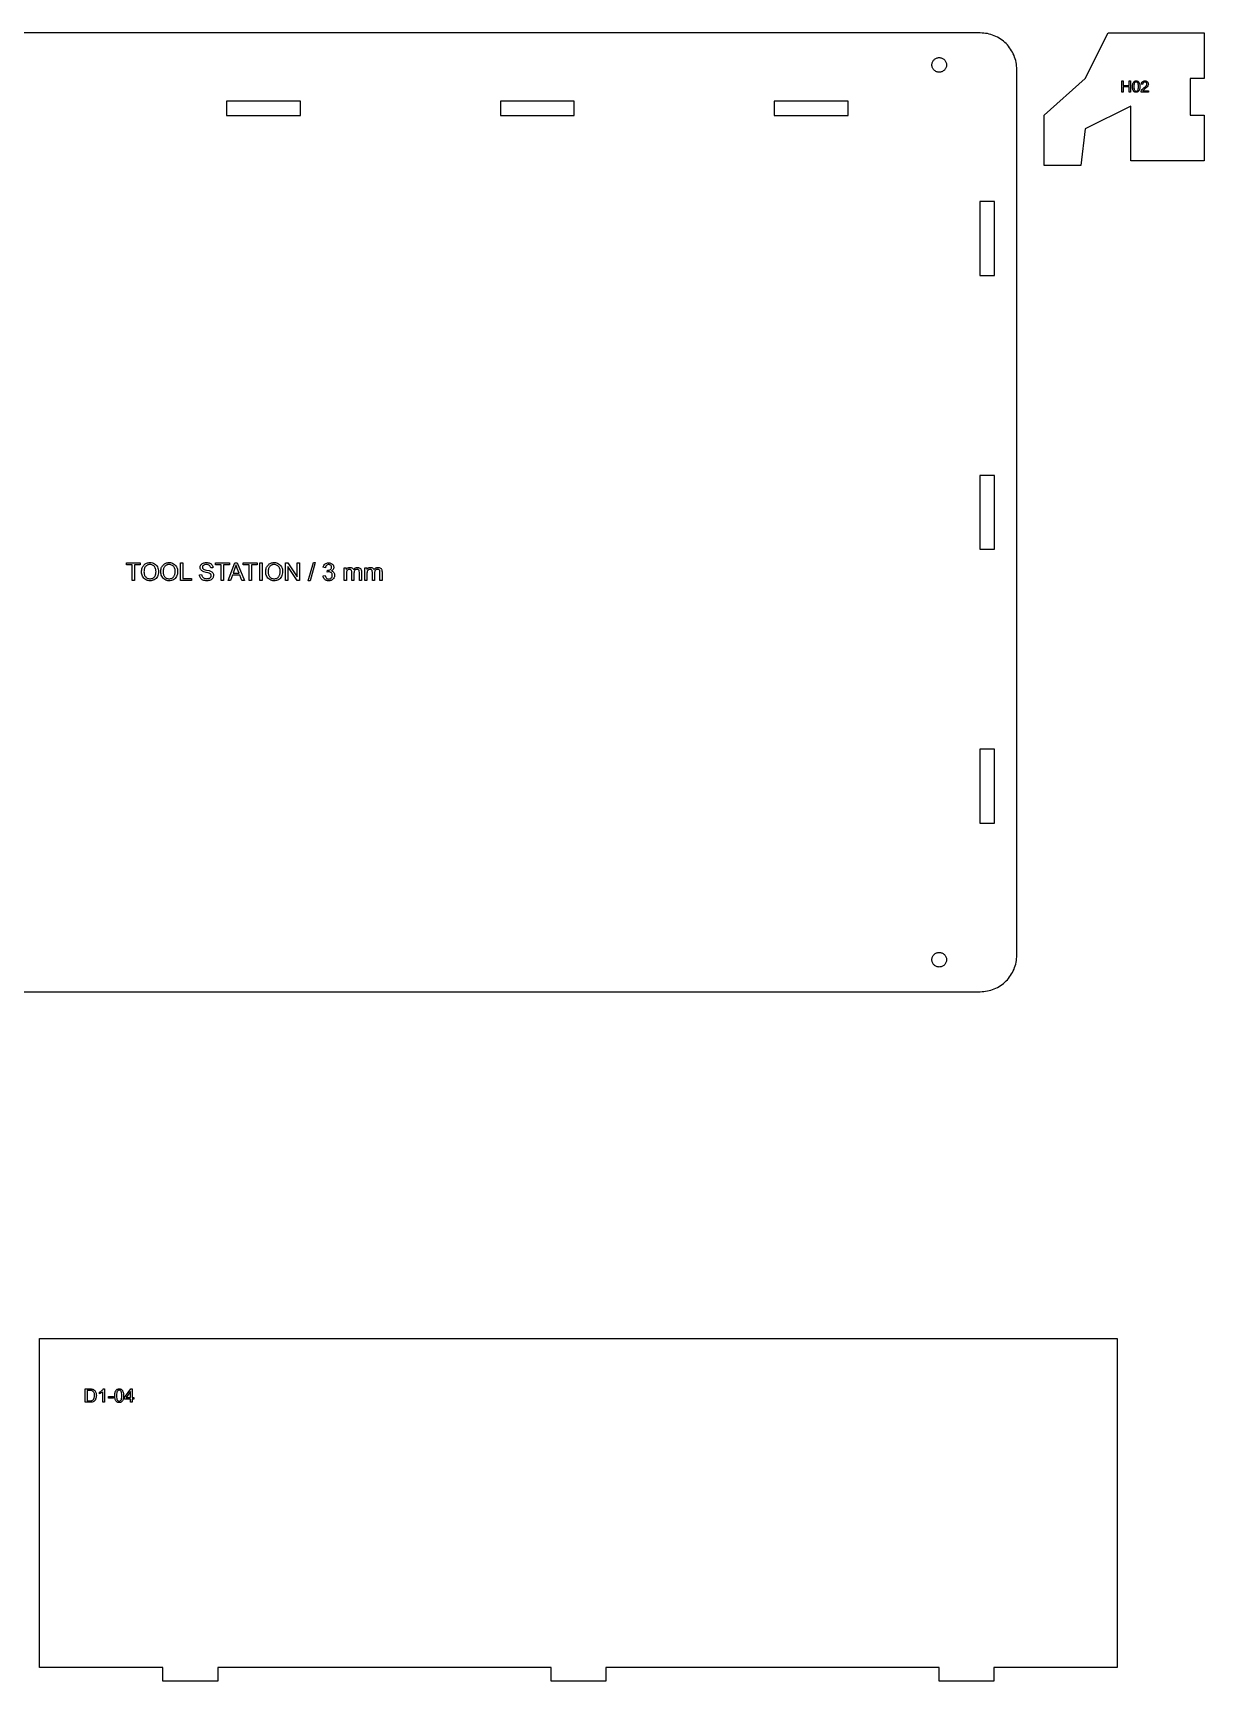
# Model space of a CAD drawing. Header units: millimetres. Extents: x 6 to 577, y -394 to -6.
# Drawn here: x 320.6 to 577, y -367 to -6 of the extents above; entities that cross this region are included whole.
import ezdxf

# ---------------------------------------------------------------- set-up
doc = ezdxf.new("R2010")
doc.units = ezdxf.units.MM
for name, color, linetype in [('cut_inner', 7, 'Continuous'), ('cut_outer', 7, 'Continuous'), ('engrave', 5, 'Continuous')]:
    doc.layers.add(name, color=color, linetype=linetype)

msp = doc.modelspace()

# ---------------------------------------------------------------- linework, layer by layer
at = {"layer": 'cut_inner'}
for points in [[(517.4, -13), (517.41, -12.84), (517.43, -12.69), (517.47, -12.54), (517.52, -12.39), (517.59, -12.25), (517.67, -12.11), (517.76, -11.98), (517.87, -11.87), (517.98, -11.76), (518.11, -11.67), (518.25, -11.59), (518.39, -11.52), (518.54, -11.47), (518.69, -11.43), (518.84, -11.41), (519, -11.4), (519.16, -11.41), (519.31, -11.43), (519.46, -11.47), (519.61, -11.52), (519.75, -11.59), (519.89, -11.67), (520.02, -11.76), (520.13, -11.87), (520.24, -11.98), (520.33, -12.11), (520.41, -12.25), (520.48, -12.39), (520.53, -12.54), (520.57, -12.69), (520.59, -12.84), (520.6, -13), (520.59, -13.16), (520.57, -13.31), (520.53, -13.46), (520.48, -13.61), (520.41, -13.75), (520.33, -13.89), (520.24, -14.02), (520.13, -14.13), (520.02, -14.24), (519.89, -14.33), (519.75, -14.41), (519.61, -14.48), (519.46, -14.53), (519.31, -14.57), (519.16, -14.59), (519, -14.6), (518.84, -14.59), (518.69, -14.57), (518.54, -14.53), (518.39, -14.48), (518.25, -14.41), (518.11, -14.33), (517.98, -14.24), (517.87, -14.13), (517.76, -14.02), (517.67, -13.89), (517.59, -13.75), (517.52, -13.61), (517.47, -13.46), (517.43, -13.31), (517.41, -13.16), (517.4, -13)], [(362.9, -24.07), (379.1, -24.07), (379.1, -20.93), (362.9, -20.93)], [(422.9, -24.07), (439.1, -24.07), (439.1, -20.93), (422.9, -20.93)], [(482.9, -24.07), (499.1, -24.07), (499.1, -20.93), (482.9, -20.93)], [(527.92, -59.1), (531.08, -59.1), (531.08, -42.9), (527.92, -42.9)], [(527.92, -119.1), (531.08, -119.1), (531.08, -102.9), (527.92, -102.9)], [(527.92, -179.1), (531.08, -179.1), (531.08, -162.9), (527.92, -162.9)], [(517.4, -209), (517.41, -208.84), (517.43, -208.69), (517.47, -208.54), (517.52, -208.39), (517.59, -208.25), (517.67, -208.11), (517.76, -207.98), (517.87, -207.87), (517.98, -207.76), (518.11, -207.67), (518.25, -207.59), (518.39, -207.52), (518.54, -207.47), (518.69, -207.43), (518.84, -207.41), (519, -207.4), (519.16, -207.41), (519.31, -207.43), (519.46, -207.47), (519.61, -207.52), (519.75, -207.59), (519.89, -207.67), (520.02, -207.76), (520.13, -207.87), (520.24, -207.98), (520.33, -208.11), (520.41, -208.25), (520.48, -208.39), (520.53, -208.54), (520.57, -208.69), (520.59, -208.84), (520.6, -209), (520.59, -209.16), (520.57, -209.31), (520.53, -209.46), (520.48, -209.61), (520.41, -209.75), (520.33, -209.89), (520.24, -210.02), (520.13, -210.13), (520.02, -210.24), (519.89, -210.33), (519.75, -210.41), (519.61, -210.48), (519.46, -210.53), (519.31, -210.57), (519.16, -210.59), (519, -210.6), (518.84, -210.59), (518.69, -210.57), (518.54, -210.53), (518.39, -210.48), (518.25, -210.41), (518.11, -210.33), (517.98, -210.24), (517.87, -210.13), (517.76, -210.02), (517.67, -209.89), (517.59, -209.75), (517.52, -209.61), (517.47, -209.46), (517.43, -209.31), (517.41, -209.16), (517.4, -209)]]:
    msp.add_lwpolyline(points, close=True, dxfattribs=at)
at = {"layer": 'cut_outer'}
msp.add_lwpolyline([(274, -216), (528, -216), (528.39, -215.99), (528.78, -215.96), (529.17, -215.91), (529.56, -215.85), (529.94, -215.76), (530.32, -215.66), (530.7, -215.53), (531.06, -215.39), (531.42, -215.23), (531.77, -215.06), (532.11, -214.86), (532.44, -214.65), (532.77, -214.43), (533.08, -214.18), (533.37, -213.93), (533.66, -213.66), (533.93, -213.37), (534.18, -213.08), (534.43, -212.77), (534.65, -212.44), (534.86, -212.11), (535.06, -211.77), (535.23, -211.42), (535.39, -211.06), (535.53, -210.7), (535.66, -210.32), (535.76, -209.94), (535.85, -209.56), (535.91, -209.17), (535.96, -208.78), (535.99, -208.39), (536, -208), (536, -14), (535.99, -13.61), (535.96, -13.22), (535.91, -12.83), (535.85, -12.44), (535.76, -12.06), (535.66, -11.68), (535.53, -11.3), (535.39, -10.94), (535.23, -10.58), (535.06, -10.23), (534.86, -9.89), (534.65, -9.56), (534.43, -9.23), (534.18, -8.92), (533.93, -8.63), (533.66, -8.34), (533.37, -8.07), (533.08, -7.82), (532.77, -7.57), (532.44, -7.35), (532.11, -7.14), (531.77, -6.94), (531.42, -6.77), (531.06, -6.61), (530.7, -6.47), (530.32, -6.34), (529.94, -6.24), (529.56, -6.15), (529.17, -6.09), (528.78, -6.04), (528.39, -6.01), (528, -6), (274, -6)], dxfattribs=at)
for points in [[(577, -34), (574, -34), (561, -34), (561, -22), (551, -27), (550, -35), (542, -35), (542, -24), (551, -16), (556, -6), (574, -6), (577, -6), (577, -16), (574, -16), (574, -22), (574, -24), (577, -24)], [(361, -367), (349, -367), (349, -364), (322, -364), (322, -292), (558, -292), (558, -364), (531, -364), (531, -367), (519, -367), (519, -364), (446, -364), (446, -367), (434, -367), (434, -364), (361, -364)]]:
    msp.add_lwpolyline(points, close=True, dxfattribs=at)
at = {"layer": 'engrave'}
for points in [[(559, -18.96), (559, -16.51), (559.32, -16.51), (559.32, -17.52), (560.6, -17.52), (560.6, -16.51), (560.92, -16.51), (560.92, -18.96), (560.6, -18.96), (560.6, -17.8), (559.32, -17.8), (559.32, -18.96), (559, -18.96)], [(561.34, -17.75), (561.34, -17.54), (561.36, -17.36), (561.39, -17.19), (561.43, -17.05), (561.48, -16.93), (561.54, -16.82), (561.61, -16.72), (561.69, -16.64), (561.79, -16.58), (561.89, -16.54), (562.01, -16.51), (562.14, -16.5), (562.23, -16.5), (562.32, -16.52), (562.4, -16.54), (562.48, -16.58), (562.55, -16.62), (562.62, -16.68), (562.68, -16.74), (562.73, -16.81), (562.81, -16.97), (562.88, -17.17), (562.92, -17.42), (562.93, -17.75), (562.93, -17.96), (562.91, -18.14), (562.88, -18.3), (562.85, -18.45), (562.8, -18.57), (562.74, -18.68), (562.66, -18.78), (562.58, -18.86), (562.49, -18.92), (562.38, -18.96), (562.26, -18.99), (562.14, -19), (561.97, -18.98), (561.82, -18.94), (561.69, -18.86), (561.58, -18.75), (561.52, -18.66), (561.47, -18.57), (561.43, -18.46), (561.4, -18.34), (561.35, -18.07), (561.34, -17.75)], [(561.65, -17.75), (561.66, -18.03), (561.68, -18.25), (561.73, -18.43), (561.79, -18.55), (561.86, -18.64), (561.95, -18.7), (562.04, -18.74), (562.14, -18.75), (562.24, -18.74), (562.33, -18.7), (562.41, -18.64), (562.48, -18.55), (562.55, -18.43), (562.59, -18.25), (562.62, -18.03), (562.63, -17.75), (562.62, -17.47), (562.59, -17.25), (562.55, -17.07), (562.48, -16.95), (562.41, -16.86), (562.33, -16.8), (562.23, -16.76), (562.13, -16.75), (562.03, -16.76), (561.95, -16.79), (561.87, -16.85), (561.8, -16.92), (561.73, -17.06), (561.69, -17.24), (561.66, -17.47), (561.65, -17.75)], [(564.82, -18.67), (564.82, -18.96), (563.2, -18.96), (563.21, -18.85), (563.24, -18.75), (563.32, -18.59), (563.43, -18.42), (563.6, -18.25), (563.83, -18.05), (564.16, -17.76), (564.28, -17.64), (564.37, -17.53), (564.43, -17.44), (564.47, -17.35), (564.5, -17.26), (564.51, -17.17), (564.5, -17.09), (564.48, -17.01), (564.44, -16.94), (564.38, -16.87), (564.31, -16.82), (564.23, -16.78), (564.14, -16.76), (564.05, -16.75), (563.94, -16.76), (563.85, -16.78), (563.77, -16.82), (563.7, -16.88), (563.64, -16.95), (563.6, -17.03), (563.58, -17.13), (563.57, -17.24), (563.26, -17.21), (563.29, -17.05), (563.33, -16.9), (563.4, -16.78), (563.5, -16.68), (563.61, -16.6), (563.74, -16.55), (563.89, -16.51), (564.05, -16.5), (564.22, -16.51), (564.37, -16.55), (564.5, -16.61), (564.61, -16.7), (564.7, -16.8), (564.77, -16.91), (564.8, -17.04), (564.82, -17.18), (564.8, -17.33), (564.76, -17.47), (564.68, -17.61), (564.56, -17.77), (564.37, -17.95), (564.09, -18.2), (563.75, -18.51), (563.68, -18.59), (563.62, -18.67), (564.82, -18.67)], [(342.27, -125.93), (342.27, -122.52), (341, -122.52), (341, -122.07), (344.06, -122.07), (344.06, -122.52), (342.78, -122.52), (342.78, -125.93), (342.27, -125.93)], [(344.33, -124.05), (344.34, -123.82), (344.37, -123.6), (344.41, -123.39), (344.46, -123.19), (344.54, -123.01), (344.62, -122.84), (344.73, -122.69), (344.85, -122.54), (344.98, -122.42), (345.13, -122.31), (345.28, -122.21), (345.44, -122.14), (345.61, -122.08), (345.79, -122.03), (345.98, -122.01), (346.18, -122), (346.44, -122.02), (346.69, -122.06), (346.93, -122.14), (347.15, -122.26), (347.35, -122.4), (347.53, -122.56), (347.68, -122.75), (347.8, -122.97), (347.9, -123.2), (347.97, -123.46), (348.01, -123.72), (348.03, -124.01), (348.01, -124.29), (347.97, -124.56), (347.89, -124.82), (347.79, -125.06), (347.66, -125.27), (347.5, -125.46), (347.32, -125.63), (347.12, -125.76), (346.9, -125.86), (346.67, -125.94), (346.43, -125.98), (346.18, -126), (345.92, -125.98), (345.66, -125.93), (345.43, -125.85), (345.21, -125.73), (345, -125.59), (344.83, -125.42), (344.68, -125.23), (344.55, -125.01), (344.46, -124.78), (344.39, -124.55), (344.35, -124.3), (344.33, -124.05)], [(344.86, -124.06), (344.87, -124.23), (344.88, -124.39), (344.91, -124.54), (344.95, -124.68), (345.01, -124.82), (345.07, -124.94), (345.15, -125.05), (345.24, -125.16), (345.33, -125.25), (345.44, -125.33), (345.54, -125.4), (345.66, -125.46), (345.78, -125.5), (345.91, -125.53), (346.04, -125.55), (346.18, -125.56), (346.32, -125.55), (346.45, -125.53), (346.58, -125.5), (346.7, -125.46), (346.82, -125.4), (346.93, -125.33), (347.03, -125.25), (347.13, -125.15), (347.22, -125.05), (347.29, -124.93), (347.36, -124.8), (347.41, -124.66), (347.45, -124.51), (347.48, -124.35), (347.49, -124.18), (347.5, -124), (347.49, -123.77), (347.46, -123.56), (347.41, -123.36), (347.34, -123.18), (347.25, -123.01), (347.14, -122.87), (347.02, -122.74), (346.87, -122.63), (346.72, -122.55), (346.55, -122.49), (346.37, -122.45), (346.19, -122.44), (346.05, -122.45), (345.92, -122.46), (345.8, -122.49), (345.68, -122.53), (345.57, -122.59), (345.46, -122.65), (345.35, -122.73), (345.25, -122.81), (345.16, -122.91), (345.08, -123.03), (345.01, -123.16), (344.96, -123.31), (344.92, -123.47), (344.88, -123.65), (344.87, -123.85), (344.86, -124.06)], [(348.53, -124.05), (348.54, -123.82), (348.56, -123.6), (348.6, -123.39), (348.66, -123.19), (348.73, -123.01), (348.82, -122.84), (348.93, -122.69), (349.05, -122.54), (349.18, -122.42), (349.32, -122.31), (349.48, -122.21), (349.64, -122.14), (349.81, -122.08), (349.99, -122.03), (350.18, -122.01), (350.38, -122), (350.64, -122.02), (350.89, -122.06), (351.12, -122.14), (351.35, -122.26), (351.55, -122.4), (351.72, -122.56), (351.87, -122.75), (352, -122.97), (352.1, -123.2), (352.17, -123.46), (352.21, -123.72), (352.23, -124.01), (352.21, -124.29), (352.17, -124.56), (352.09, -124.82), (351.99, -125.06), (351.86, -125.27), (351.7, -125.46), (351.52, -125.63), (351.32, -125.76), (351.09, -125.86), (350.86, -125.94), (350.63, -125.98), (350.38, -126), (350.11, -125.98), (349.86, -125.93), (349.63, -125.85), (349.4, -125.73), (349.2, -125.59), (349.03, -125.42), (348.88, -125.23), (348.75, -125.01), (348.66, -124.78), (348.59, -124.55), (348.54, -124.3), (348.53, -124.05)], [(349.06, -124.06), (349.06, -124.23), (349.08, -124.39), (349.11, -124.54), (349.15, -124.68), (349.2, -124.82), (349.27, -124.94), (349.35, -125.05), (349.43, -125.16), (349.53, -125.25), (349.63, -125.33), (349.74, -125.4), (349.86, -125.46), (349.98, -125.5), (350.1, -125.53), (350.24, -125.55), (350.38, -125.56), (350.52, -125.55), (350.65, -125.53), (350.78, -125.5), (350.9, -125.46), (351.02, -125.4), (351.13, -125.33), (351.23, -125.25), (351.33, -125.15), (351.41, -125.05), (351.49, -124.93), (351.55, -124.8), (351.61, -124.66), (351.65, -124.51), (351.67, -124.35), (351.69, -124.18), (351.7, -124), (351.69, -123.77), (351.66, -123.56), (351.61, -123.36), (351.54, -123.18), (351.45, -123.01), (351.34, -122.87), (351.22, -122.74), (351.07, -122.63), (350.91, -122.55), (350.75, -122.49), (350.57, -122.45), (350.38, -122.44), (350.25, -122.45), (350.12, -122.46), (350, -122.49), (349.88, -122.53), (349.76, -122.59), (349.65, -122.65), (349.55, -122.73), (349.45, -122.81), (349.36, -122.91), (349.28, -123.03), (349.21, -123.16), (349.16, -123.31), (349.11, -123.47), (349.08, -123.65), (349.06, -123.85), (349.06, -124.06)], [(352.86, -125.93), (352.86, -122.07), (353.37, -122.07), (353.37, -125.48), (355.28, -125.48), (355.28, -125.93), (352.86, -125.93)], [(357.01, -124.69), (357.49, -124.65), (357.52, -124.79), (357.55, -124.91), (357.6, -125.02), (357.65, -125.12), (357.72, -125.21), (357.81, -125.29), (357.92, -125.36), (358.04, -125.42), (358.18, -125.47), (358.32, -125.51), (358.47, -125.53), (358.63, -125.54), (358.78, -125.53), (358.91, -125.52), (359.03, -125.49), (359.15, -125.45), (359.26, -125.4), (359.35, -125.35), (359.42, -125.29), (359.48, -125.21), (359.53, -125.14), (359.57, -125.06), (359.59, -124.97), (359.59, -124.88), (359.59, -124.79), (359.57, -124.71), (359.53, -124.64), (359.49, -124.57), (359.43, -124.5), (359.35, -124.44), (359.25, -124.39), (359.14, -124.34), (358.89, -124.26), (358.45, -124.15), (358, -124.02), (357.83, -123.97), (357.71, -123.91), (357.58, -123.83), (357.46, -123.75), (357.37, -123.65), (357.29, -123.55), (357.23, -123.44), (357.19, -123.32), (357.17, -123.2), (357.16, -123.07), (357.17, -122.92), (357.2, -122.78), (357.25, -122.65), (357.32, -122.52), (357.42, -122.4), (357.53, -122.3), (357.66, -122.21), (357.81, -122.13), (357.97, -122.08), (358.15, -122.04), (358.33, -122.01), (358.52, -122), (358.73, -122.01), (358.92, -122.04), (359.1, -122.08), (359.28, -122.14), (359.43, -122.22), (359.57, -122.31), (359.68, -122.42), (359.78, -122.55), (359.86, -122.69), (359.92, -122.83), (359.95, -122.99), (359.97, -123.16), (359.48, -123.19), (359.45, -123.02), (359.39, -122.87), (359.31, -122.75), (359.21, -122.64), (359.08, -122.56), (358.93, -122.5), (358.75, -122.46), (358.54, -122.45), (358.32, -122.46), (358.14, -122.5), (357.98, -122.55), (357.86, -122.62), (357.77, -122.71), (357.7, -122.81), (357.66, -122.92), (357.65, -123.03), (357.66, -123.13), (357.69, -123.22), (357.74, -123.3), (357.8, -123.38), (357.9, -123.44), (358.07, -123.51), (358.29, -123.58), (358.57, -123.65), (359.1, -123.78), (359.29, -123.84), (359.43, -123.9), (359.58, -123.98), (359.72, -124.07), (359.83, -124.18), (359.92, -124.29), (360, -124.41), (360.05, -124.55), (360.08, -124.69), (360.09, -124.84), (360.07, -124.99), (360.04, -125.14), (359.99, -125.28), (359.91, -125.42), (359.81, -125.55), (359.69, -125.66), (359.56, -125.76), (359.4, -125.85), (359.23, -125.91), (359.05, -125.96), (358.86, -125.99), (358.66, -126), (358.41, -125.99), (358.18, -125.96), (357.97, -125.91), (357.78, -125.84), (357.61, -125.76), (357.46, -125.65), (357.33, -125.53), (357.22, -125.38), (357.13, -125.23), (357.07, -125.06), (357.03, -124.88), (357.01, -124.69)], [(361.77, -125.93), (361.77, -122.52), (360.49, -122.52), (360.49, -122.07), (363.56, -122.07), (363.56, -122.52), (362.28, -122.52), (362.28, -125.93), (361.77, -125.93)], [(363.26, -125.93), (364.74, -122.07), (365.29, -122.07), (366.87, -125.93), (366.29, -125.93), (365.84, -124.76), (364.22, -124.76), (363.8, -125.93), (363.26, -125.93)], [(364.37, -124.35), (365.68, -124.35), (365.28, -123.28), (365.12, -122.83), (365, -122.47), (364.91, -122.84), (364.79, -123.21), (364.37, -124.35)], [(367.86, -125.93), (367.86, -122.52), (366.59, -122.52), (366.59, -122.07), (369.65, -122.07), (369.65, -122.52), (368.37, -122.52), (368.37, -125.93), (367.86, -125.93)], [(370.26, -125.93), (370.26, -122.07), (370.77, -122.07), (370.77, -125.93), (370.26, -125.93)], [(371.52, -124.05), (371.53, -123.82), (371.55, -123.6), (371.59, -123.39), (371.65, -123.19), (371.72, -123.01), (371.81, -122.84), (371.91, -122.69), (372.04, -122.54), (372.17, -122.42), (372.31, -122.31), (372.47, -122.21), (372.63, -122.14), (372.8, -122.08), (372.98, -122.03), (373.17, -122.01), (373.37, -122), (373.63, -122.02), (373.88, -122.06), (374.11, -122.14), (374.33, -122.26), (374.54, -122.4), (374.71, -122.56), (374.86, -122.75), (374.99, -122.97), (375.09, -123.2), (375.16, -123.46), (375.2, -123.72), (375.21, -124.01), (375.2, -124.29), (375.15, -124.56), (375.08, -124.82), (374.98, -125.06), (374.85, -125.27), (374.69, -125.46), (374.51, -125.63), (374.3, -125.76), (374.08, -125.86), (373.85, -125.94), (373.61, -125.98), (373.37, -126), (373.1, -125.98), (372.85, -125.93), (372.61, -125.85), (372.39, -125.73), (372.19, -125.59), (372.01, -125.42), (371.86, -125.23), (371.74, -125.01), (371.64, -124.78), (371.57, -124.55), (371.53, -124.3), (371.52, -124.05)], [(372.05, -124.06), (372.05, -124.23), (372.07, -124.39), (372.1, -124.54), (372.14, -124.68), (372.19, -124.82), (372.26, -124.94), (372.33, -125.05), (372.42, -125.16), (372.52, -125.25), (372.62, -125.33), (372.73, -125.4), (372.84, -125.46), (372.97, -125.5), (373.09, -125.53), (373.22, -125.55), (373.36, -125.56), (373.5, -125.55), (373.64, -125.53), (373.77, -125.5), (373.89, -125.46), (374.01, -125.4), (374.11, -125.33), (374.22, -125.25), (374.31, -125.15), (374.4, -125.05), (374.48, -124.93), (374.54, -124.8), (374.59, -124.66), (374.63, -124.51), (374.66, -124.35), (374.68, -124.18), (374.69, -124), (374.68, -123.77), (374.65, -123.56), (374.6, -123.36), (374.53, -123.18), (374.44, -123.01), (374.33, -122.87), (374.2, -122.74), (374.06, -122.63), (373.9, -122.55), (373.73, -122.49), (373.56, -122.45), (373.37, -122.44), (373.24, -122.45), (373.11, -122.46), (372.99, -122.49), (372.87, -122.53), (372.75, -122.59), (372.64, -122.65), (372.54, -122.73), (372.44, -122.81), (372.35, -122.91), (372.27, -123.03), (372.2, -123.16), (372.14, -123.31), (372.1, -123.47), (372.07, -123.65), (372.05, -123.85), (372.05, -124.06)], [(375.87, -125.93), (375.87, -122.07), (376.39, -122.07), (378.42, -125.1), (378.42, -122.07), (378.91, -122.07), (378.91, -125.93), (378.39, -125.93), (376.36, -122.9), (376.36, -125.93), (375.87, -125.93)], [(380.85, -126), (381.97, -122), (382.35, -122), (381.23, -126), (380.85, -126)], [(384.08, -124.91), (384.55, -124.85), (384.6, -125.04), (384.66, -125.2), (384.74, -125.33), (384.83, -125.43), (384.93, -125.51), (385.05, -125.56), (385.17, -125.6), (385.31, -125.61), (385.47, -125.59), (385.62, -125.55), (385.75, -125.48), (385.87, -125.38), (385.97, -125.25), (386.05, -125.12), (386.09, -124.97), (386.1, -124.8), (386.09, -124.64), (386.05, -124.5), (385.98, -124.38), (385.89, -124.26), (385.78, -124.17), (385.65, -124.1), (385.51, -124.06), (385.35, -124.05), (385.2, -124.06), (385.01, -124.1), (385.07, -123.69), (385.14, -123.69), (385.29, -123.68), (385.43, -123.65), (385.56, -123.6), (385.69, -123.53), (385.79, -123.44), (385.87, -123.33), (385.92, -123.2), (385.93, -123.05), (385.92, -122.92), (385.89, -122.81), (385.83, -122.71), (385.75, -122.61), (385.66, -122.54), (385.55, -122.49), (385.43, -122.45), (385.3, -122.44), (385.17, -122.45), (385.04, -122.49), (384.93, -122.54), (384.84, -122.62), (384.75, -122.71), (384.69, -122.83), (384.63, -122.98), (384.6, -123.14), (384.13, -123.05), (384.18, -122.83), (384.27, -122.63), (384.38, -122.46), (384.52, -122.31), (384.68, -122.2), (384.87, -122.12), (385.07, -122.07), (385.29, -122.05), (385.44, -122.06), (385.59, -122.09), (385.73, -122.13), (385.87, -122.19), (385.99, -122.26), (386.1, -122.35), (386.2, -122.45), (386.28, -122.56), (386.34, -122.68), (386.38, -122.8), (386.41, -122.93), (386.42, -123.06), (386.41, -123.18), (386.38, -123.3), (386.34, -123.41), (386.28, -123.51), (386.21, -123.61), (386.12, -123.7), (386.01, -123.77), (385.89, -123.84), (386.05, -123.89), (386.19, -123.96), (386.31, -124.05), (386.42, -124.17), (386.5, -124.3), (386.56, -124.45), (386.6, -124.61), (386.61, -124.79), (386.6, -124.91), (386.58, -125.03), (386.56, -125.15), (386.52, -125.26), (386.46, -125.36), (386.4, -125.46), (386.32, -125.56), (386.24, -125.65), (386.14, -125.73), (386.04, -125.8), (385.93, -125.86), (385.82, -125.91), (385.7, -125.95), (385.58, -125.98), (385.44, -125.99), (385.31, -126), (385.06, -125.98), (384.95, -125.96), (384.84, -125.92), (384.74, -125.88), (384.64, -125.83), (384.55, -125.77), (384.46, -125.7), (384.38, -125.62), (384.31, -125.53), (384.25, -125.44), (384.2, -125.35), (384.15, -125.25), (384.12, -125.14), (384.08, -124.91)], [(388.71, -125.93), (388.71, -123.13), (389.13, -123.13), (389.13, -123.53), (389.2, -123.43), (389.29, -123.34), (389.38, -123.26), (389.48, -123.19), (389.6, -123.14), (389.72, -123.1), (389.84, -123.08), (389.98, -123.07), (390.13, -123.08), (390.26, -123.1), (390.38, -123.14), (390.49, -123.2), (390.58, -123.27), (390.66, -123.35), (390.72, -123.45), (390.77, -123.56), (390.86, -123.45), (390.95, -123.35), (391.05, -123.26), (391.15, -123.19), (391.26, -123.14), (391.38, -123.1), (391.51, -123.08), (391.64, -123.07), (391.83, -123.08), (392, -123.13), (392.15, -123.2), (392.28, -123.3), (392.33, -123.36), (392.37, -123.43), (392.44, -123.59), (392.49, -123.79), (392.5, -124.01), (392.5, -125.93), (392.03, -125.93), (392.03, -124.17), (392.02, -123.92), (391.98, -123.76), (391.95, -123.7), (391.92, -123.65), (391.87, -123.6), (391.81, -123.56), (391.75, -123.52), (391.68, -123.5), (391.61, -123.49), (391.53, -123.48), (391.39, -123.49), (391.26, -123.53), (391.14, -123.59), (391.04, -123.68), (390.95, -123.79), (390.89, -123.93), (390.86, -124.1), (390.84, -124.31), (390.84, -125.93), (390.37, -125.93), (390.37, -124.11), (390.36, -123.97), (390.34, -123.84), (390.31, -123.73), (390.25, -123.64), (390.19, -123.57), (390.1, -123.52), (390, -123.49), (389.87, -123.48), (389.78, -123.49), (389.68, -123.51), (389.59, -123.54), (389.5, -123.59), (389.43, -123.65), (389.36, -123.72), (389.3, -123.8), (389.26, -123.89), (389.22, -124.01), (389.2, -124.14), (389.19, -124.3), (389.18, -124.48), (389.18, -125.93), (388.71, -125.93)], [(393.2, -125.93), (393.2, -123.13), (393.63, -123.13), (393.63, -123.53), (393.7, -123.43), (393.78, -123.34), (393.87, -123.26), (393.98, -123.19), (394.09, -123.14), (394.21, -123.1), (394.34, -123.08), (394.48, -123.07), (394.62, -123.08), (394.76, -123.1), (394.88, -123.14), (394.99, -123.2), (395.08, -123.27), (395.16, -123.35), (395.22, -123.45), (395.27, -123.56), (395.35, -123.45), (395.44, -123.35), (395.54, -123.26), (395.65, -123.19), (395.76, -123.14), (395.88, -123.1), (396, -123.08), (396.13, -123.07), (396.33, -123.08), (396.5, -123.13), (396.65, -123.2), (396.77, -123.3), (396.82, -123.36), (396.87, -123.43), (396.94, -123.59), (396.98, -123.79), (396.99, -124.01), (396.99, -125.93), (396.52, -125.93), (396.52, -124.17), (396.51, -123.92), (396.48, -123.76), (396.45, -123.7), (396.41, -123.65), (396.37, -123.6), (396.31, -123.56), (396.25, -123.52), (396.18, -123.5), (396.1, -123.49), (396.03, -123.48), (395.88, -123.49), (395.75, -123.53), (395.64, -123.59), (395.53, -123.68), (395.45, -123.79), (395.39, -123.93), (395.35, -124.1), (395.34, -124.31), (395.34, -125.93), (394.87, -125.93), (394.87, -124.11), (394.86, -123.97), (394.84, -123.84), (394.8, -123.73), (394.75, -123.64), (394.68, -123.57), (394.6, -123.52), (394.49, -123.49), (394.37, -123.48), (394.27, -123.49), (394.18, -123.51), (394.09, -123.54), (394, -123.59), (393.92, -123.65), (393.85, -123.72), (393.8, -123.8), (393.75, -123.89), (393.72, -124.01), (393.7, -124.14), (393.68, -124.3), (393.68, -124.48), (393.68, -125.93), (393.2, -125.93)], [(332, -305.95), (332, -303.01), (333.01, -303.01), (333.31, -303.02), (333.54, -303.05), (333.66, -303.09), (333.77, -303.14), (333.87, -303.19), (333.97, -303.26), (334.07, -303.37), (334.17, -303.49), (334.25, -303.62), (334.31, -303.77), (334.36, -303.92), (334.4, -304.09), (334.42, -304.27), (334.43, -304.46), (334.42, -304.63), (334.41, -304.78), (334.38, -304.92), (334.35, -305.06), (334.26, -305.29), (334.21, -305.4), (334.15, -305.49), (334.02, -305.64), (333.88, -305.75), (333.72, -305.84), (333.53, -305.9), (333.31, -305.94), (333.06, -305.95), (332, -305.95)], [(336.18, -305.95), (335.82, -305.95), (335.82, -303.65), (335.67, -303.78), (335.47, -303.9), (335.27, -304.01), (335.09, -304.09), (335.09, -303.74), (335.24, -303.66), (335.38, -303.58), (335.51, -303.49), (335.62, -303.39), (335.73, -303.29), (335.82, -303.19), (335.89, -303.1), (335.94, -303), (336.18, -303), (336.18, -305.95)], [(338.47, -304.5), (338.47, -304.25), (338.49, -304.03), (338.53, -303.83), (338.57, -303.66), (338.63, -303.51), (338.71, -303.38), (338.79, -303.27), (338.89, -303.17), (339.01, -303.1), (339.13, -303.04), (339.27, -303.01), (339.42, -303), (339.54, -303.01), (339.65, -303.02), (339.75, -303.05), (339.84, -303.1), (339.92, -303.15), (340, -303.21), (340.07, -303.29), (340.13, -303.37), (340.19, -303.46), (340.24, -303.57), (340.32, -303.81), (340.35, -303.95), (340.37, -304.11), (340.38, -304.5), (340.38, -304.75), (340.36, -304.97), (340.32, -305.16), (340.28, -305.34), (340.22, -305.49), (340.14, -305.62), (340.06, -305.73), (339.96, -305.83), (339.85, -305.9), (339.72, -305.96), (339.58, -305.99), (339.42, -306), (339.32, -306), (339.22, -305.98), (339.13, -305.96), (339.05, -305.92), (338.97, -305.88), (338.89, -305.83), (338.82, -305.77), (338.76, -305.7), (338.69, -305.6), (338.63, -305.48), (338.58, -305.36), (338.54, -305.21), (338.51, -305.06), (338.49, -304.89), (338.47, -304.5)], [(341.91, -305.95), (341.91, -305.25), (340.63, -305.25), (340.63, -304.92), (341.97, -303.01), (342.27, -303.01), (342.27, -304.92), (342.66, -304.92), (342.66, -305.25), (342.27, -305.25), (342.27, -305.95), (341.91, -305.95)], [(332.39, -305.6), (333.02, -305.6), (333.28, -305.59), (333.47, -305.55), (333.62, -305.48), (333.74, -305.4), (333.8, -305.32), (333.86, -305.23), (333.91, -305.14), (333.95, -305.03), (333.98, -304.9), (334.01, -304.77), (334.02, -304.62), (334.03, -304.46), (334.02, -304.24), (333.99, -304.05), (333.94, -303.89), (333.88, -303.75), (333.8, -303.64), (333.71, -303.54), (333.61, -303.47), (333.51, -303.42), (333.42, -303.39), (333.31, -303.37), (333.01, -303.36), (332.39, -303.36), (332.39, -305.6)], [(337.06, -305.07), (337.06, -304.71), (338.17, -304.71), (338.17, -305.07), (337.06, -305.07)], [(338.84, -304.5), (338.85, -304.83), (338.88, -305.1), (338.93, -305.31), (338.97, -305.4), (339.01, -305.46), (339.1, -305.57), (339.2, -305.64), (339.31, -305.69), (339.42, -305.7), (339.54, -305.69), (339.65, -305.64), (339.75, -305.57), (339.84, -305.46), (339.88, -305.4), (339.92, -305.31), (339.97, -305.1), (340, -304.83), (340.01, -304.5), (340, -304.17), (339.97, -303.9), (339.92, -303.69), (339.88, -303.6), (339.84, -303.54), (339.75, -303.43), (339.65, -303.36), (339.54, -303.31), (339.42, -303.3), (339.3, -303.31), (339.2, -303.35), (339.1, -303.42), (339.02, -303.51), (338.98, -303.58), (338.94, -303.67), (338.88, -303.89), (338.85, -304.17), (338.84, -304.5)], [(341.91, -304.92), (341.91, -303.59), (340.99, -304.92), (341.91, -304.92)]]:
    msp.add_lwpolyline(points, close=True, dxfattribs=at)

doc.saveas('drawing.dxf')
